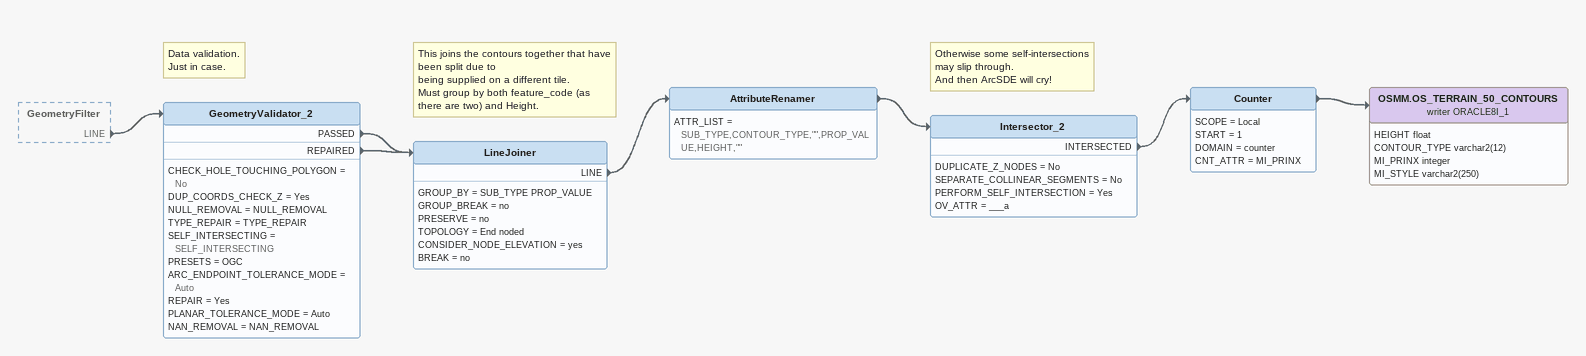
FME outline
GeometryFilter [outside]
    LINE -> GeometryValidator_2
Note: Data validation. / Just in case.
GeometryValidator_2
    CHECK_HOLE_TOUCHING_POLYGON = No
    DUP_COORDS_CHECK_Z = Yes
    NULL_REMOVAL = NULL_REMOVAL
    TYPE_REPAIR = TYPE_REPAIR
    SELF_INTERSECTING = SELF_INTERSECTING
    PRESETS = OGC
    ARC_ENDPOINT_TOLERANCE_MODE = Auto
    REPAIR = Yes
    PLANAR_TOLERANCE_MODE = Auto
    NAN_REMOVAL = NAN_REMOVAL
    PASSED -> LineJoiner
    REPAIRED -> LineJoiner
Note: This joins the contours together that have been split due to / being supplied on a different tile. / Must group by both feature_code (as there are two) and Height.
LineJoiner
    GROUP_BY = SUB_TYPE PROP_VALUE
    GROUP_BREAK = no
    PRESERVE = no
    TOPOLOGY = End noded
    CONSIDER_NODE_ELEVATION = yes
    BREAK = no
    LINE -> AttributeRenamer
AttributeRenamer
    ATTR_LIST = SUB_TYPE,CONTOUR_TYPE,"",PROP_VALUE,HEIGHT,""
    -> Intersector_2
Note: Otherwise some self-intersections / may slip through. / And then ArcSDE will cry!
Intersector_2
    DUPLICATE_Z_NODES = No
    SEPARATE_COLLINEAR_SEGMENTS = No
    PERFORM_SELF_INTERSECTION = Yes
    OV_ATTR = ___a
    INTERSECTED -> Counter
Counter
    SCOPE = Local
    START = 1
    DOMAIN = counter
    CNT_ATTR = MI_PRINX
    -> OSMM.OS_TERRAIN_50_CONTOURS (writer ORACLE8I_1)
OSMM.OS_TERRAIN_50_CONTOURS (writer ORACLE8I_1)
    attributes: HEIGHT float, CONTOUR_TYPE varchar2(12), MI_PRINX integer, MI_STYLE varchar2(250)
